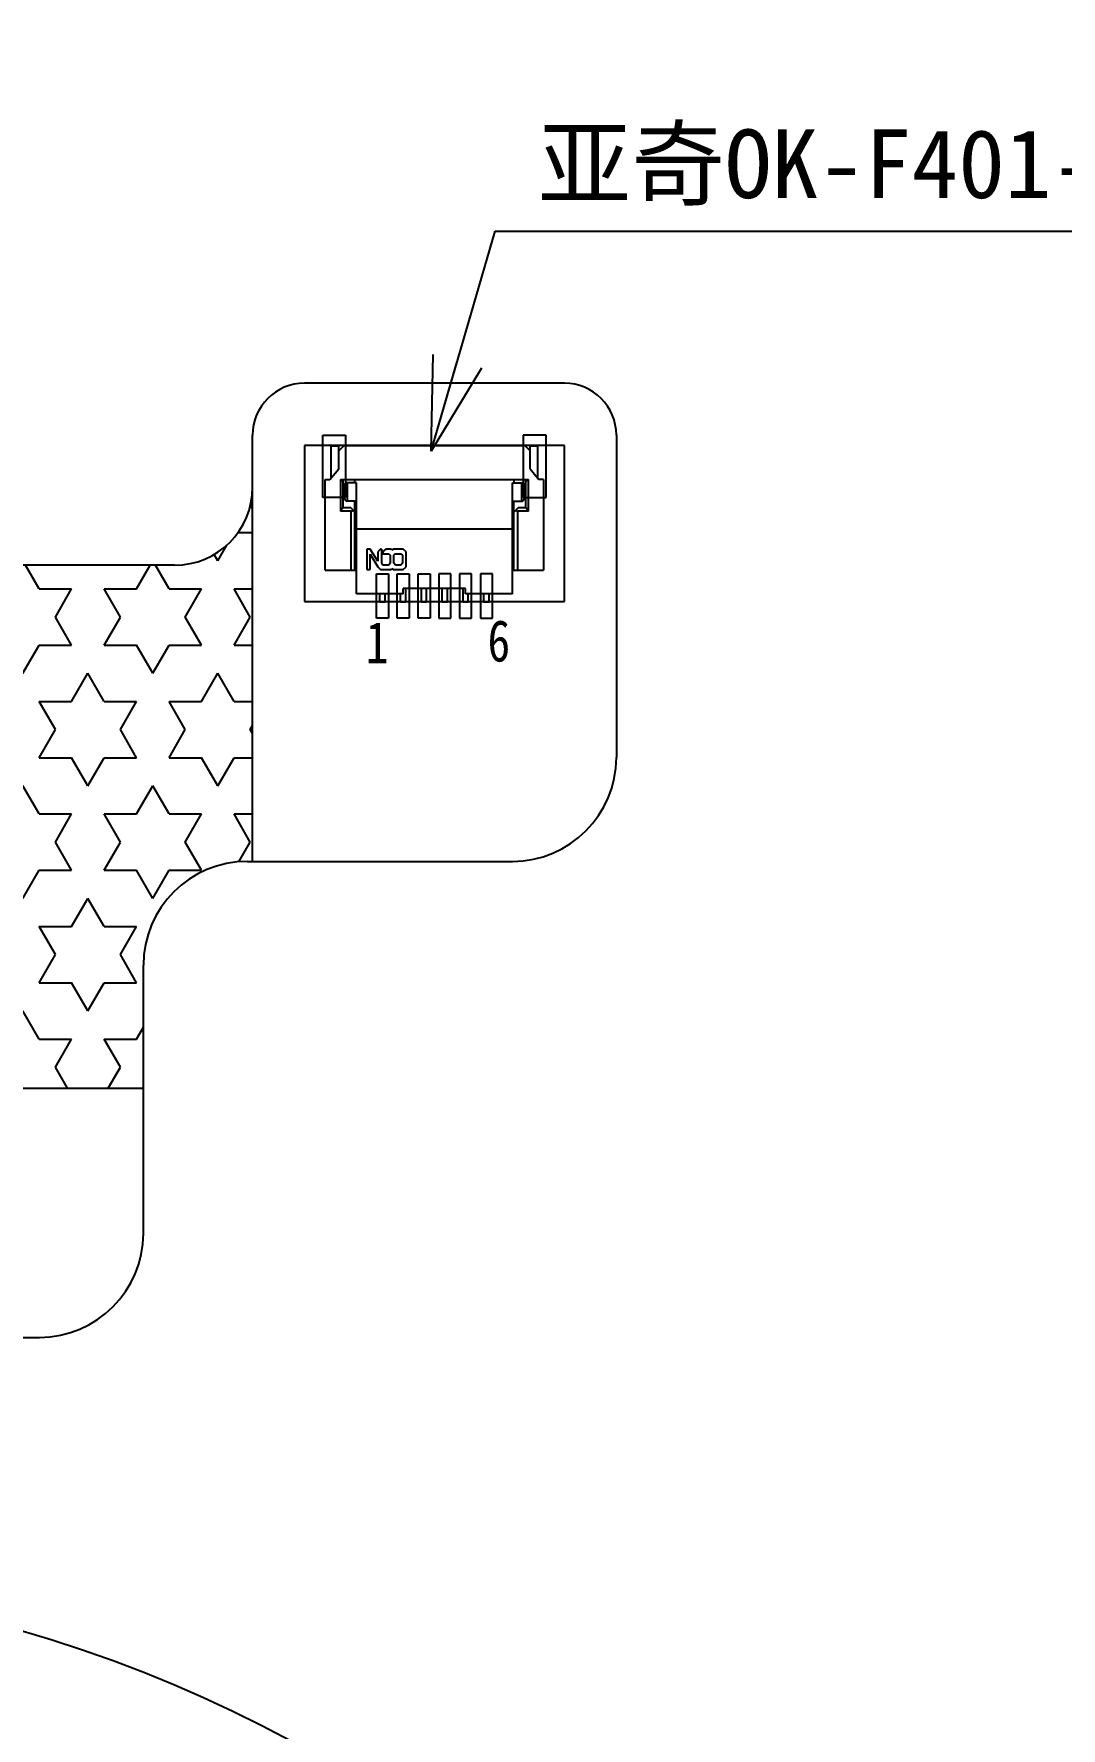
# Model space of a CAD drawing. Header units: inches. Extents: x 1586 to 1904, y -864 to -636.
# Drawn here: x 1650.36 to 1670.12, y -723.51 to -690.91 of the extents above; entities that cross this region are included whole.
import ezdxf

# ---------------------------------------------------------------- set-up
doc = ezdxf.new("R2010")
doc.units = ezdxf.units.IN
doc.header["$LTSCALE"] = 0.909449
doc.header["$MEASUREMENT"] = 0
doc.layers.get('0').update_dxf_attribs({"linetype": 'CONTINUOUS'})
doc.layers.add('DIM（标注）', color=3, linetype='CONTINUOUS')
doc.styles.add('CCN-1', font='', dxfattribs={"width": 0.85})
doc.styles.add('宋', font='', dxfattribs={"height": 2})
doc.styles.add('宋体', font='', dxfattribs={"width": 0.8})
doc.styles.get('CCN-1').set_extended_font_data('SimSun')
doc.styles.get('宋').set_extended_font_data('SimSun')
doc.styles.get('宋体').set_extended_font_data('SimSun')
doc.dimstyles.new('DIM-CCN', dxfattribs={"dimscale": 0.9, "dimtxt": 1.7, "dimasz": 1.8, "dimexe": 1.5, "dimexo": 0.5, "dimgap": 0.3, "dimtad": 1, "dimzin": 0, "dimdsep": 46, "dimtxsty": 'CCN-1', "dimblk": 'OPEN30', "dimcen": 0.05, "dimclrd": 256, "dimclre": 256, "dimclrt": 256, "dimadec": 0, "dimazin": 0, "dimtfac": 1, "dimtofl": 0, "dimtmove": 0, "dimatfit": 3, "dimldrblk": 'OPEN30', "dimfxl": 1, "dimtolj": 1, "dimtzin": 0, "dimlwd": -1, "dimlwe": -1, "dimarcsym": 0})

# ---------------------------------------------------------------- blocks, each defined once
blk = doc.blocks.new('_Open30')
at = {"color": 0, "linetype": 'ByBlock', "lineweight": -2}
for p, q in [((-1, 0.268), (0, 0)), ((0, 0), (-1, -0.268)), ((0, 0), (-1, 0))]:
    blk.add_line(p, q, dxfattribs=at)
blk = doc.blocks.new('A$C2CD672AE')
at = {"color": 2, "linetype": 'Continuous'}
for p, q in [((0, 3.518), (0.44, 3.518)), ((0, 2.318), (0, 3.518)), ((0.44, 3.518), (0.44, 2.318)), ((4.3, 3.518), (3.86, 3.518)), ((3.86, 3.518), (3.86, 2.318)), ((4.3, 2.318), (4.3, 3.518)), ((0.44, 2.318), (0, 2.318)), ((3.86, 2.318), (4.3, 2.318)), ((1.035, 0), (1.035, 0.85)), ((1.035, 0.85), (1.265, 0.85)), ((1.265, 0.85), (1.265, 0)), ((1.435, 0), (1.435, 0.85)), ((1.435, 0.85), (1.665, 0.85)), ((1.665, 0.85), (1.665, 0)), ((1.835, 0), (1.835, 0.85)), ((1.835, 0.85), (2.065, 0.85)), ((2.065, 0.85), (2.065, 0)), ((2.235, 0.85), (2.235, 0)), ((2.465, 0.85), (2.235, 0.85)), ((2.465, 0), (2.465, 0.85)), ((2.635, 0.85), (2.635, 0)), ((2.865, 0.85), (2.635, 0.85)), ((2.865, 0), (2.865, 0.85)), ((3.035, 0.85), (3.035, 0)), ((3.265, 0.85), (3.035, 0.85)), ((3.265, 0), (3.265, 0.85)), ((1.035, 0), (1.035, 0.469)), ((1.265, 0.469), (1.265, 0)), ((1.435, 0), (1.435, 0.469)), ((1.665, 0.569), (1.665, 0)), ((1.835, 0), (1.835, 0.569)), ((2.065, 0.569), (2.065, 0)), ((2.235, 0.569), (2.235, 0)), ((2.465, 0), (2.465, 0.569)), ((2.635, 0.569), (2.635, 0)), ((2.865, 0), (2.865, 0.469)), ((3.035, 0.469), (3.035, 0)), ((3.265, 0), (3.265, 0.469)), ((1.265, 0), (1.035, 0)), ((1.265, 0), (1.035, 0)), ((1.665, 0), (1.435, 0)), ((1.665, 0), (1.435, 0)), ((2.065, 0), (1.835, 0)), ((2.065, 0), (1.835, 0)), ((2.235, 0), (2.465, 0)), ((2.235, 0), (2.465, 0)), ((2.635, 0), (2.865, 0)), ((2.635, 0), (2.865, 0)), ((3.035, 0), (3.265, 0)), ((3.035, 0), (3.265, 0))]:
    blk.add_line(p, q, dxfattribs=at)
at = {"color": 6, "linetype": 'Continuous'}
for p, q in [((0.16, 3.319), (0.31, 3.319)), ((0.16, 2.693), (0.16, 3.319)), ((0.31, 3.309), (0.16, 3.309)), ((0.31, 2.869), (0.31, 3.319)), ((0.31, 3.219), (0.41, 3.319)), ((0.41, 3.319), (3.89, 3.319)), ((3.89, 3.319), (3.99, 3.219)), ((3.99, 3.319), (4.14, 3.319)), ((3.99, 2.869), (3.99, 3.319)), ((4.14, 3.309), (3.99, 3.309)), ((4.14, 2.693), (4.14, 3.319)), ((0.05, 2.669), (0.14, 2.669)), ((0.05, 0.919), (0.05, 2.669)), ((0.14, 2.669), (0.31, 2.869)), ((0.34, 2.669), (3.96, 2.669)), ((0.34, 2.669), (0.39, 2.639)), ((0.34, 2.669), (0.34, 2.059)), ((0.39, 2.639), (0.39, 2.119)), ((0.62, 2.602), (0.62, 2.669)), ((3.68, 2.669), (3.68, 2.602)), ((3.91, 2.639), (3.96, 2.669)), ((3.91, 2.119), (3.91, 2.639)), ((3.96, 2.059), (3.96, 2.669)), ((3.99, 2.869), (4.16, 2.669)), ((4.25, 2.669), (4.16, 2.669)), ((4.25, 2.669), (4.25, 0.919)), ((0.39, 2.579), (0.428, 2.579)), ((0.42, 2.552), (0.42, 2.302)), ((0.65, 2.602), (0.47, 2.602)), ((0.47, 2.602), (0.47, 2.252)), ((0.65, 0.469), (0.65, 2.602)), ((3.65, 2.602), (3.83, 2.602)), ((3.65, 0.469), (3.65, 2.602)), ((3.83, 2.252), (3.83, 2.602)), ((3.91, 2.579), (3.872, 2.579)), ((3.88, 2.302), (3.88, 2.552)), ((0.39, 2.119), (0.34, 2.059)), ((0.55, 2.059), (0.34, 2.059)), ((0.54, 2.119), (0.39, 2.119)), ((0.65, 2.252), (0.47, 2.252)), ((0.62, 2.039), (0.54, 2.119)), ((0.55, 2.059), (0.586, 2.073)), ((0.55, 0.919), (0.55, 2.059)), ((0.62, 0.919), (0.62, 2.252)), ((3.65, 2.252), (3.83, 2.252)), ((3.68, 0.919), (3.68, 2.252)), ((3.76, 2.119), (3.68, 2.039)), ((3.714, 2.073), (3.75, 2.059)), ((3.96, 2.059), (3.75, 2.059)), ((3.75, 2.059), (3.75, 0.919)), ((3.91, 2.119), (3.76, 2.119)), ((3.96, 2.059), (3.91, 2.119)), ((3.65, 1.71), (0.65, 1.71)), ((0.62, 1.499), (0.65, 1.499)), ((0.65, 1.319), (0.62, 1.319)), ((0.912, 1.329), (0.85, 1.329)), ((0.85, 1.329), (0.85, 0.937)), ((1.063, 1.094), (0.912, 1.329)), ((1.113, 1.329), (1.063, 1.273)), ((1.13, 1.329), (1.113, 1.329)), ((1.13, 1.329), (1.13, 1.055)), ((1.214, 1.329), (1.158, 1.284)), ((1.315, 1.329), (1.214, 1.329)), ((1.331, 1.306), (1.315, 1.329)), ((1.354, 1.329), (1.331, 1.306)), ((1.549, 1.329), (1.354, 1.329)), ((1.605, 1.273), (1.549, 1.329)), ((3.65, 1.499), (3.68, 1.499)), ((3.68, 1.319), (3.65, 1.319)), ((0.62, 1.069), (0.65, 1.069)), ((0.912, 1.228), (1.063, 0.988)), ((0.912, 0.937), (0.912, 1.228)), ((1.063, 1.273), (1.063, 1.094)), ((1.063, 0.988), (1.113, 0.932)), ((1.158, 1.021), (1.13, 1.055)), ((1.158, 1.284), (1.158, 1.239)), ((1.158, 1.239), (1.27, 1.239)), ((1.27, 1.021), (1.158, 1.021)), ((1.27, 1.239), (1.298, 1.211)), ((1.298, 1.055), (1.27, 1.021)), ((1.298, 1.211), (1.298, 1.055)), ((1.37, 1.211), (1.398, 1.239)), ((1.37, 1.055), (1.37, 1.211)), ((1.398, 1.021), (1.37, 1.055)), ((1.398, 1.239), (1.505, 1.239)), ((1.505, 1.021), (1.398, 1.021)), ((1.505, 1.239), (1.538, 1.211)), ((1.538, 1.055), (1.505, 1.021)), ((1.538, 1.211), (1.538, 1.055)), ((1.549, 0.932), (1.605, 0.988)), ((1.605, 0.988), (1.605, 1.273)), ((3.65, 1.069), (3.68, 1.069)), ((0.05, 0.919), (0.65, 0.919)), ((0.85, 0.937), (0.912, 0.937)), ((1.113, 0.932), (1.315, 0.932)), ((1.315, 0.932), (1.331, 0.954)), ((1.331, 0.954), (1.354, 0.932)), ((1.354, 0.932), (1.549, 0.932)), ((3.65, 0.919), (4.25, 0.919)), ((1.55, 0.469), (0.65, 0.469)), ((1.1, 0.303), (1.1, 0.469)), ((1.2, 0.303), (1.2, 0.469)), ((1.5, 0.303), (1.5, 0.469)), ((2.75, 0.569), (1.55, 0.569)), ((1.55, 0.469), (1.55, 0.569)), ((1.6, 0.303), (1.6, 0.569)), ((1.9, 0.303), (1.9, 0.569)), ((2, 0.303), (2, 0.569)), ((2.3, 0.303), (2.3, 0.569)), ((2.4, 0.303), (2.4, 0.569)), ((2.7, 0.303), (2.7, 0.569)), ((2.75, 0.469), (2.75, 0.569)), ((3.65, 0.469), (2.75, 0.469)), ((2.8, 0.303), (2.8, 0.469)), ((3.1, 0.303), (3.1, 0.469)), ((3.2, 0.303), (3.2, 0.469)), ((1.2, 0.303), (1.1, 0.303)), ((1.6, 0.303), (1.5, 0.303)), ((2, 0.303), (1.9, 0.303)), ((2.4, 0.303), (2.3, 0.303)), ((2.8, 0.303), (2.7, 0.303)), ((3.2, 0.303), (3.1, 0.303))]:
    blk.add_line(p, q, dxfattribs=at)
for centre, start, end in [((0.47, 2.552), 90, 180), ((0.47, 2.302), 180, 270), ((3.83, 2.552), 0, 90), ((3.83, 2.302), 270, 0)]:
    blk.add_arc(centre, 0.05, start, end, dxfattribs=at)
blk = doc.blocks.new('SDFD')
at = {"color": 4, "ltscale": 0.1}
blk.add_circle((972.645, -665.16), 25.65, dxfattribs=at)

msp = doc.modelspace()

# ---------------------------------------------------------------- hatches: boundary and pattern name
h = msp.add_hatch()
h.set_pattern_fill('STARS', color=5, scale=5, style=0)
h.set_pattern_definition([(0, (426.7074, -5.5206), (0, 1.08253175), [0.625, -0.625]), (60, (426.7074, -5.5206), (-0.9375, 0.5412659), [0.625, -0.625]), (120, (427.0199, -4.9793), (-0.9375, -0.5412659), [0.625, -0.625])])
h.paths.add_polyline_path([(1624.264, -686.613), (1624.264, -682.613), (1618.784, -682.613), (1618.784, -686.613)])
edge = h.paths.add_edge_path()
edge.add_line((1630.264, -682.613), (1630.264, -686.613))
edge.add_line((1630.264, -686.613), (1637.064, -686.613))
edge.add_arc((1637.064, -687.613), 1, 0, 90, ccw=False)
edge.add_line((1638.064, -687.613), (1638.064, -700.132))
edge.add_arc((1637.064, -700.132), 1, -90, 0, ccw=False)
edge.add_line((1637.064, -701.132), (1632.064, -701.132))
edge.add_arc((1632.064, -700.132), 1, 180, 270, ccw=False)
edge.add_line((1631.064, -700.132), (1631.064, -711.196))
edge.add_line((1631.064, -711.196), (1652.464, -711.196))
edge.add_line((1652.464, -711.196), (1652.464, -708.83))
edge.add_arc((1654.464, -708.83), 2, 90, 180, ccw=False)
edge.add_line((1654.464, -706.83), (1654.564, -706.83))
edge.add_line((1654.564, -706.83), (1654.564, -699.632))
edge.add_arc((1653.064, -699.632), 1.5, 270, 360, ccw=False)
edge.add_line((1653.064, -701.132), (1643.064, -701.132))
edge.add_arc((1643.064, -700.132), 1, 180, 270, ccw=False)
edge.add_line((1642.064, -700.132), (1642.064, -687.613))
edge.add_arc((1637.064, -687.613), 5, 0, 90)
edge.add_line((1637.064, -682.613), (1630.264, -682.613))

# ---------------------------------------------------------------- linework, layer by layer
at = {"color": 30}
for p, q in [((1660.564, -697.63), (1655.564, -697.63)), ((1631.091, -715.988), (1650.464, -715.988))]:
    msp.add_line(p, q, dxfattribs=at)
at = {"color": 30, "linetype": 'Continuous'}
for p, q in [((1654.564, -706.83), (1654.564, -698.63)), ((1661.564, -698.63), (1661.564, -704.83)), ((1653.064, -701.132), (1643.064, -701.132)), ((1654.464, -706.83), (1659.564, -706.83)), ((1652.464, -713.988), (1652.464, -708.83))]:
    msp.add_line(p, q, dxfattribs=at)
at = {"color": 7, "linetype": 'Continuous'}
for p, q in [((1660.564, -698.83), (1655.564, -698.83)), ((1655.564, -698.83), (1655.564, -701.83)), ((1660.564, -701.83), (1660.564, -698.83)), ((1655.564, -701.83), (1660.564, -701.83))]:
    msp.add_line(p, q, dxfattribs=at)
msp.add_line((1630.917, -711.196), (1652.464, -711.196))
at = {"color": 30}
for centre, start, end in [((1655.564, -698.63), 90, 180), ((1660.564, -698.63), 0, 90)]:
    msp.add_arc(centre, 1, start, end, dxfattribs=at)
at = {"color": 30, "linetype": 'Continuous'}
for centre, radius, start, end in [((1653.064, -699.632), 1.5, 270, 0), ((1659.564, -704.83), 2, 270, 0), ((1654.464, -708.83), 2, 90, 180), ((1650.464, -713.988), 2, 270, 0)]:
    msp.add_arc(centre, radius, start, end, dxfattribs=at)

# ---------------------------------------------------------------- block references
at = {"color": 0, "linetype": 'ByBlock', "lineweight": -2}
msp.add_blockref('A$C2CD672AE', (1655.914, -702.149), dxfattribs=at)
msp.add_blockref('SDFD', (670.42, -81.141))

# ---------------------------------------------------------------- texts
at = {"color": 0, "linetype": 'ByBlock', "lineweight": -2, "char_height": 0.8, "width": 0.68203, "attachment_point": 3, "style": '宋体'}
for s, insert in [('1', (1657.179, -702.218)), ('6', (1659.521, -702.185))]:
    msp.add_mtext(s, dxfattribs=dict(at, insert=insert))
at = {"layer": 'DIM（标注）', "insert": (1675.326, -692.748), "char_height": 1.32, "width": 29.23206, "attachment_point": 3, "line_spacing_factor": 0.9, "style": '宋'}
msp.add_mtext('亚奇OK-F401-06125', dxfattribs=at)

# ---------------------------------------------------------------- leaders
at = {"layer": 'DIM（标注）'}
msp.add_leader([(1658.003, -698.938), (1659.23, -694.706), (1675.464, -694.706)], dimstyle='DIM-CCN', override={"dimasz": 2, "dimexe": 1}, dxfattribs=at)

doc.saveas('drawing.dxf')
